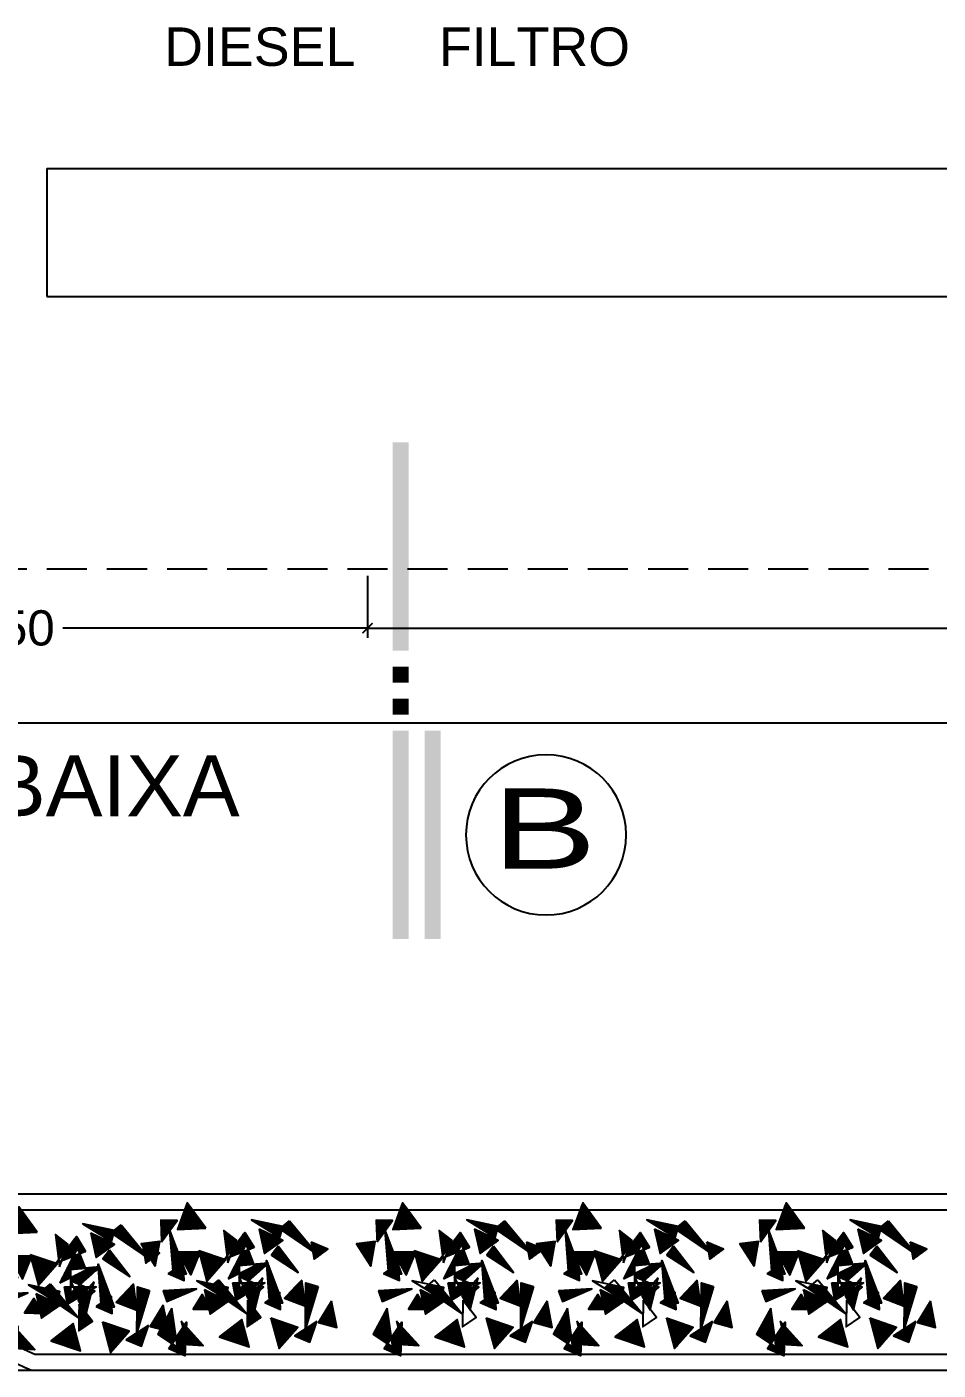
# Model space of a CAD drawing. Header units: millimetres. Extents: x 470 to 592, y 144 to 194.
# Drawn here: x 525.7 to 531.39, y 152.43 to 160.81 of the extents above; entities that cross this region are included whole.
import ezdxf
from ezdxf.enums import TextEntityAlignment as Align

# ---------------------------------------------------------------- set-up
doc = ezdxf.new("R2010")
doc.units = ezdxf.units.MM
doc.linetypes.add('HIDDEN', pattern=[0.375, 0.25, -0.125])
for name, color, linetype in [('COTA', 1, 'Continuous'), ('ESPEC', 2, 'Continuous'), ('PAREDE', 7, 'Continuous'), ('PORTA', 3, 'Continuous'), ('REG200-290', 6, 'Continuous'), ('TELHADO', 2, 'HIDDEN'), ('TEXTO', 4, 'Continuous'), ('VEGET', 3, 'Continuous')]:
    doc.layers.add(name, color=color, linetype=linetype)
doc.styles.add('ARIAL', font='arial.ttf')
doc.styles.add('REGUA200', font='arial.ttf', dxfattribs={"width": 1.4})
doc.styles.add('SWIS721', font='swissi.ttf')
doc.dimstyles.get("Standard").update_dxf_attribs({"dimtxt": 0.13, "dimasz": 0.05, "dimexe": 0.06, "dimexo": 0.0625, "dimgap": 0.09, "dimtad": 0, "dimzin": 0, "dimdsep": 46, "dimtxsty": 'ARIAL', "dimblk1": 'DOT', "dimblk2": 'DOT', "dimsah": 1, "dimcen": 0.06, "dimclrt": 4, "dimadec": 0, "dimazin": 0, "dimtfac": 1, "dimtofl": 0, "dimtmove": 0, "dimatfit": 3, "dimldrblk": 'DOT', "dimfxl": 0, "dimtolj": 1, "dimtzin": 0, "dimarcsym": 0})
pattern_1 = [(45, (81.1508043, -592.7891398), (-0.0008838834765, 0.0008838834765), [])]
pattern_2 = [(45, (80.0998805, -592.813931), (-0.0008838834765, 0.0008838834765), [])]

# ---------------------------------------------------------------- blocks, each defined once
blk = doc.blocks.new('_ArchTick')
at = {"layer": 'COTA', "color": 0, "const_width": 0.15}
blk.add_lwpolyline([(-0.5, -0.5), (0.5, 0.5)], dxfattribs=at)
blk = doc.blocks.new('*D76')
at = {"layer": 'COTA', "color": 0, "transparency": 16777216}
for p, q in [((527.8279, 157.3848), (527.8279, 156.9984)), ((538.8279, 157.3848), (538.8279, 156.9984)), ((527.8279, 157.0584), (532.8857, 157.0584)), ((538.8279, 157.0584), (533.77, 157.0584))]:
    blk.add_line(p, q, dxfattribs=at)
at = {"layer": 'DEFPOINTS', "color": 0, "transparency": 16777216}
for p in [(527.8279, 157.4448), (538.8279, 157.4448), (527.8279, 157.0584)]:
    blk.add_point(p, dxfattribs=at)
at = {"layer": 'COTA', "color": 0, "transparency": 16777216, "xscale": 0.06350000000000001, "yscale": 0.06350000000000001, "zscale": 0.06350000000000001, "rotation": 180}
blk.add_blockref('_ArchTick', (527.8279, 157.0584), dxfattribs=at)
at = {"layer": 'COTA', "color": 0, "transparency": 16777216, "xscale": 0.06350000000000001, "yscale": 0.06350000000000001, "zscale": 0.06350000000000001}
blk.add_blockref('_ArchTick', (538.8279, 157.0584), dxfattribs=at)
at = {"layer": 'COTA', "color": 4, "transparency": 16777216, "insert": (533.3279, 157.0584), "char_height": 0.22, "attachment_point": 5, "style": 'ARIAL'}
blk.add_mtext('\\A1;11.00', dxfattribs=at)
blk = doc.blocks.new('*D78')
at = {"layer": 'COTA', "color": 0, "transparency": 16777216}
for p, q in [((523.3279, 157.3675), (523.3279, 156.4072)), ((543.3279, 157.3848), (543.3279, 156.4072)), ((523.3279, 156.4672), (532.8952, 156.4672)), ((543.3279, 156.4672), (533.7606, 156.4672))]:
    blk.add_line(p, q, dxfattribs=at)
at = {"layer": 'DEFPOINTS', "color": 0, "transparency": 16777216}
for p in [(543.3279, 157.4448), (523.3279, 157.4275), (543.3279, 156.4672)]:
    blk.add_point(p, dxfattribs=at)
at = {"layer": 'COTA', "color": 0, "transparency": 16777216, "xscale": 0.06350000000000001, "yscale": 0.06350000000000001, "zscale": 0.06350000000000001, "rotation": 180}
blk.add_blockref('_ArchTick', (523.3279, 156.4672), dxfattribs=at)
at = {"layer": 'COTA', "color": 0, "transparency": 16777216, "xscale": 0.06350000000000001, "yscale": 0.06350000000000001, "zscale": 0.06350000000000001}
blk.add_blockref('_ArchTick', (543.3279, 156.4672), dxfattribs=at)
at = {"layer": 'COTA', "color": 4, "transparency": 16777216, "insert": (533.3279, 156.4672), "char_height": 0.22, "attachment_point": 5, "style": 'ARIAL'}
blk.add_mtext('\\A1;20.00', dxfattribs=at)
blk = doc.blocks.new('*D79')
at = {"layer": 'COTA', "color": 0, "transparency": 16777216}
for p, q in [((523.3279, 157.3675), (523.3279, 156.9984)), ((527.8279, 157.3848), (527.8279, 156.9984)), ((523.3279, 157.0584), (525.2281, 157.0584)), ((527.8279, 157.0584), (525.9277, 157.0584))]:
    blk.add_line(p, q, dxfattribs=at)
at = {"layer": 'DEFPOINTS', "color": 0, "transparency": 16777216}
for p in [(527.8279, 157.4448), (523.3279, 157.4275), (523.3279, 157.0584)]:
    blk.add_point(p, dxfattribs=at)
at = {"layer": 'COTA', "color": 0, "transparency": 16777216, "xscale": 0.06350000000000001, "yscale": 0.06350000000000001, "zscale": 0.06350000000000001, "rotation": 180}
blk.add_blockref('_ArchTick', (523.3279, 157.0584), dxfattribs=at)
at = {"layer": 'COTA', "color": 0, "transparency": 16777216, "xscale": 0.06350000000000001, "yscale": 0.06350000000000001, "zscale": 0.06350000000000001}
blk.add_blockref('_ArchTick', (527.8279, 157.0584), dxfattribs=at)
at = {"layer": 'COTA', "color": 4, "transparency": 16777216, "insert": (525.5779, 157.0584), "char_height": 0.22, "attachment_point": 5, "style": 'ARIAL'}
blk.add_mtext('\\A1;4.50', dxfattribs=at)
blk = doc.blocks.new('CORTE1')
at = {"color": 0, "linetype": 'ByBlock'}
blk.add_circle((0, 9.575), 5, dxfattribs=at)
at = {"color": 4, "linetype": 'ByBlock'}
for points in [[(-6.5, 2), (-6.5, 3), (6.5, 2), (6.5, 3)], [(-6.5, 0), (-6.5, 1), (6.5, 0), (6.5, 1)], [(7.5, 0), (7.5, 1), (8.5, 0), (8.5, 1)], [(9.5, 0), (9.5, 1), (10.5, 0), (10.5, 1)], [(11.5, 0), (11.5, 1), (24.5, 0), (24.5, 1)]]:
    blk.add_solid(points, dxfattribs=at)
blk = doc.blocks.new('VGARB__2')
for points in [[(-10.8, 26.09), (-15.87, 45.05), (-27.57, 31.77)], [(21.37, 37.69), (2.79, 43.98), (7.36, 26.88)], [(45.11, 27.96), (41.3, 42.57), (31.35, 43.11)], [(52.95, 45.11), (41.93, 28.57), (42.8, 49.53)], [(50.93, 19.87), (59.72, 36.03), (47.55, 44.14)], [(-39.56, 28.11), (-25.72, 37.06), (-35.17, 41.02)], [(-48.72, 15.5), (-40.53, 28.78), (-51.93, 31.77)], [(-40.24, 6.25), (-32.34, 32.44), (-32.64, 3.93)], [(3.76, 14.88), (3.98, 31.36), (-4.56, 25.69)], [(-30.1, 2.22), (-19.38, 13.48), (-32.34, 18.48)], [(-10.19, 17.22), (-8.05, -10.05), (-18.11, 16.62)], [(-6.98, 16.3), (-16.89, 20.68), (-16.37, 10.02)], [(-5.74, 0.95), (4.3, 12.22), (-0.76, 20.8)], [(21.57, 2.19), (4.15, 23.28), (27.71, 7.23)], [(30.55, 8.39), (27.11, 23.56), (15.77, 15.54)], [(26.42, 20.58), (32.01, 11.31), (37.71, 20.33)], [(12.88, 3.93), (-7, 3.93), (10.93, 14.83)], [(9.17, 0.26), (2.66, 14.44), (-6.15, 6.61)], [(17.65, 13.57), (15.77, 6.83), (35.37, 2.69)], [(56.4, 8.97), (54.06, 15.56), (35.64, 7.69)], [(-9.24, -8.38), (9.08, -6.74), (9.08, 7.89)], [(15.85, 1.5), (-0.63, -6.67), (4.67, -20.3)], [(34.17, -15.97), (29.11, 2.98), (17.41, -10.3)], [(53.25, -1.82), (43.34, 2.56), (43.86, -8.09)], [(-15.29, -18.97), (-11.1, -13.38), (-27.86, -2.41)], [(39.13, -0.81), (33.23, -15.2), (47.12, -15.16)], [(50.04, -0.89), (52.18, -28.17), (42.12, -1.49)], [(61.3, -6.45), (58.48, -21.79), (70.19, -20.44)], [(-35.98, -21.36), (-37.83, -10.69), (-46.41, -17.03)], [(-22.43, -34.79), (-39.85, -13.7), (-16.29, -29.75)], [(-3.48, -29.56), (-6.91, -14.39), (-18.26, -22.41)], [(-0.3, -17.99), (18.23, -10.78), (5.46, -27.44)], [(15.96, -8.46), (10.69, -22.6), (18.53, -28.76)], [(-16.38, -24.38), (-18.26, -31.12), (1.34, -35.27)], [(57.33, -21.52), (47.68, -34.88), (57.92, -35.14)], [(29.8, -30.06), (41.39, -45.89), (47.48, -29.27)]]:
    blk.add_lwpolyline(points, close=True)

msp = doc.modelspace()

# ---------------------------------------------------------------- hatches: boundary and pattern name
at = {"layer": 'PORTA'}
h = msp.add_hatch(dxfattribs=at)
h.set_pattern_fill('ANSI31', color=256, scale=0.01, style=0)
h.set_pattern_definition(pattern_2)
h.paths.add_polyline_path([(525.6661, 153.4275), (525.6455, 153.4275), (525.5915, 153.2801), (525.7683, 153.288)])
h.paths.add_polyline_path([(525.5895, 153.3362), (525.4871, 153.3388), (525.493, 153.2026)])
h.paths.add_polyline_path([(525.4815, 153.2053), (525.3644, 153.1918), (525.4533, 153.0518)])
h.paths.add_polyline_path([(525.5445, 153.269), (525.5636, 153.0254), (525.6217, 153.0643)])
h.paths.add_polyline_path([(525.6288, 153.0456), (525.6217, 153.0643), (525.5636, 153.0254), (525.5659, 152.9963), (525.631, 153.0012)])
h.paths.add_polyline_path([(525.631, 153.0012), (525.5659, 152.9963), (525.5636, 153.0254), (525.5338, 153.0055), (525.6329, 152.9618)])
h.paths.add_polyline_path([(525.7295, 153.1284), (525.7266, 153.1393), (525.5951, 153.139), (525.675, 152.9955)])
h.paths.add_polyline_path([(525.8922, 153.0904), (525.7246, 153.1471), (525.7266, 153.1393), (525.734, 153.1394), (525.7295, 153.1284), (525.7752, 152.9576)])
h.paths.add_polyline_path([(525.9594, 153.2134), (525.881, 153.275), (525.9009, 153.1173), (525.9449, 153.1747)])
h.paths.add_polyline_path([(526.0196, 153.1903), (526.0339, 153.1535), (526.0693, 153.1673), (526.0117, 153.2617), (525.9449, 153.1747), (525.9206, 153.1094), (525.9924, 153.1373)])
h.paths.add_polyline_path([(526.0339, 153.1535), (525.9924, 153.1373), (525.9077, 152.9723), (525.9755, 153.0059), (525.9755, 153.0547), (526.069, 153.0631)])
h.paths.add_polyline_path([(526.1488, 153.0624), (526.1482, 153.0702), (526.069, 153.0631), (526.0726, 153.054), (525.9755, 153.0059), (525.9755, 152.9844), (526.0338, 152.9602)])
h.paths.add_polyline_path([(526.0879, 152.9378), (526.0632, 152.948), (526.02, 152.948), (525.9997, 152.93), (526.0231, 152.8792), (526.0507, 152.896)])
h.paths.add_polyline_path([(526.1042, 152.9003), (526.0397, 152.843), (526.0274, 152.8698), (526.0233, 152.8652), (526.0729, 152.7811), (526.074, 152.7797)])
h.paths.add_polyline_path([(526.1042, 152.9003), (526.1112, 152.9282), (526.1067, 152.93), (526.0507, 152.896), (526.0274, 152.8698), (526.0397, 152.843)])
h.paths.add_polyline_path([(525.9997, 152.93), (525.9755, 152.9085), (525.9755, 152.948), (525.9375, 152.948), (525.957, 152.8391), (526.0231, 152.8792)])
h.paths.add_polyline_path([(525.9036, 152.9012), (525.8848, 152.9241), (525.8175, 152.9383), (525.7892, 152.915), (525.8122, 152.8993), (525.8898, 152.8517)])
h.paths.add_polyline_path([(525.9036, 152.9012), (525.8898, 152.8517), (525.8122, 152.8993), (526.0248, 152.7546)])
h.paths.add_polyline_path([(525.9927, 152.7185), (525.8525, 152.6105), (526.0384, 152.5476)])
h.paths.add_polyline_path([(525.7608, 152.9035), (525.7802, 152.8178), (525.8021, 152.7815), (525.7884, 152.7818), (525.7952, 152.7518), (525.9086, 152.8319)])
h.paths.add_polyline_path([(525.7802, 152.8178), (525.7461, 152.8743), (525.6892, 152.7841), (525.7884, 152.7818)])
h.paths.add_polyline_path([(525.7099, 152.9105), (525.5023, 152.8977), (525.5257, 152.8318)])
h.paths.add_polyline_path([(525.557, 152.7886), (525.4922, 152.6696, 0.018275), (525.5815, 152.6129)])
h.paths.add_polyline_path([(525.5815, 152.6129, -0.018275), (525.4922, 152.6696), (525.4691, 152.627), (525.5579, 152.5679), (525.5826, 152.605)])
h.paths.add_polyline_path([(525.6419, 152.5794, -0.011023), (525.5861, 152.6102), (525.5826, 152.605), (525.5908, 152.546), (525.5579, 152.5679), (525.5368, 152.5362), (525.6383, 152.4921)])
h.paths.add_polyline_path([(525.6459, 152.6739), (525.6428, 152.6017), (525.6497, 152.5753, 0.005803), (525.6798, 152.5603), (525.7528, 152.5563)])
h.paths.add_polyline_path([(525.6253, 152.669), (525.5861, 152.6102, 0.011023), (525.6419, 152.5794), (525.6428, 152.6017)])
h.paths.add_polyline_path([(525.6459, 152.6739), (525.6359, 152.6849), (525.6253, 152.669), (525.6428, 152.6017)])
h.paths.add_polyline_path([(526.342, 152.6697), (526.1743, 152.7264), (526.225, 152.5369)])
h.paths.add_polyline_path([(526.4618, 152.7063), (526.3234, 152.6167), (526.418, 152.5772)])
h.paths.add_polyline_path([(526.5535, 152.8324), (526.4716, 152.6996), (526.5856, 152.6697)])
h.paths.add_polyline_path([(526.4687, 152.9249), (526.3926, 152.948), (526.3897, 152.663)])
h.paths.add_polyline_path([(526.3673, 152.9652), (526.2601, 152.8525), (526.3897, 152.8025)])
h.paths.add_polyline_path([(526.2311, 152.8644), (526.224, 152.8832), (526.1659, 152.8443), (526.1682, 152.8152), (526.2333, 152.8201)])
h.paths.add_polyline_path([(526.2333, 152.8201), (526.1682, 152.8152), (526.1659, 152.8443), (526.1361, 152.8244), (526.2352, 152.7806)])
h.paths.add_polyline_path([(526.1545, 153.0674), (526.1488, 153.0624), (526.1659, 152.8443), (526.224, 152.8832)])
h.paths.add_polyline_path([(526.2192, 153.1771), (526.1772, 153.1212), (526.3449, 153.0115)])
h.paths.add_polyline_path([(526.2489, 153.2114), (526.1011, 153.283), (526.1354, 153.1313)])
h.paths.add_polyline_path([(526.2292, 153.2848), (526.2465, 153.2991), (526.0529, 153.34), (526.2301, 153.2312), (526.2425, 153.2757)])
h.paths.add_polyline_path([(526.2906, 153.3353), (526.2465, 153.2991), (526.2489, 153.2985), (526.2425, 153.2757), (526.436, 153.1439), (526.4327, 153.1632)])
h.paths.add_polyline_path([(526.4261, 153.201), (526.4327, 153.1632), (526.4648, 153.1243), (526.436, 153.1439), (526.4446, 153.0943), (526.5304, 153.1577)])
h = msp.add_hatch(dxfattribs=at)
h.set_pattern_fill('ANSI31', color=256, scale=0.01, style=0)
h.set_pattern_definition(pattern_1)
h.paths.add_polyline_path([(526.717, 153.4523), (526.6964, 153.4523), (526.6424, 153.3049), (526.8192, 153.3128)])
h.paths.add_polyline_path([(526.6405, 153.361), (526.538, 153.3636), (526.5439, 153.2273)])
h.paths.add_polyline_path([(526.5324, 153.2301), (526.4153, 153.2166), (526.5042, 153.0766)])
h.paths.add_polyline_path([(526.5955, 153.2938), (526.6145, 153.0502), (526.6726, 153.0891)])
h.paths.add_polyline_path([(526.6797, 153.0704), (526.6726, 153.0891), (526.6145, 153.0502), (526.6168, 153.0211), (526.6819, 153.026)])
h.paths.add_polyline_path([(526.6819, 153.026), (526.6168, 153.0211), (526.6145, 153.0502), (526.5848, 153.0303), (526.6838, 152.9866)])
h.paths.add_polyline_path([(526.7805, 153.1532), (526.7776, 153.1641), (526.646, 153.1638), (526.7259, 153.0203)])
h.paths.add_polyline_path([(526.9431, 153.1152), (526.7755, 153.1719), (526.7776, 153.1641), (526.785, 153.1642), (526.7805, 153.1532), (526.8262, 152.9824)])
h.paths.add_polyline_path([(527.0103, 153.2382), (526.932, 153.2998), (526.9519, 153.1421), (526.9959, 153.1995)])
h.paths.add_polyline_path([(527.0705, 153.2151), (527.0848, 153.1783), (527.1203, 153.1921), (527.0626, 153.2865), (526.9959, 153.1995), (526.9715, 153.1342), (527.0433, 153.1621)])
h.paths.add_polyline_path([(527.0848, 153.1783), (527.0433, 153.1621), (526.9587, 152.9971), (527.0264, 153.0307), (527.0264, 153.0795), (527.12, 153.0879)])
h.paths.add_polyline_path([(527.1998, 153.0872), (527.1991, 153.095), (527.12, 153.0879), (527.1235, 153.0788), (527.0264, 153.0307), (527.0264, 153.0092), (527.0847, 152.985)])
h.paths.add_polyline_path([(527.1389, 152.9626), (527.1142, 152.9728), (527.071, 152.9728), (527.0507, 152.9548), (527.074, 152.904), (527.1016, 152.9208)])
h.paths.add_polyline_path([(527.1551, 152.9251), (527.0906, 152.8678), (527.0783, 152.8946), (527.0742, 152.89), (527.1239, 152.8059), (527.1249, 152.8045)])
h.paths.add_polyline_path([(527.1551, 152.9251), (527.1621, 152.953), (527.1576, 152.9548), (527.1016, 152.9208), (527.0783, 152.8946), (527.0906, 152.8678)])
h.paths.add_polyline_path([(527.0507, 152.9548), (527.0264, 152.9333), (527.0264, 152.9728), (526.9884, 152.9728), (527.0079, 152.8639), (527.074, 152.904)])
h.paths.add_polyline_path([(526.9546, 152.926), (526.9357, 152.9489), (526.8684, 152.9631), (526.8401, 152.9398), (526.8631, 152.9241), (526.9408, 152.8765)])
h.paths.add_polyline_path([(526.9546, 152.926), (526.9408, 152.8765), (526.8631, 152.9241), (527.0757, 152.7793)])
h.paths.add_polyline_path([(527.0436, 152.7433), (526.9035, 152.6353), (527.0893, 152.5723)])
h.paths.add_polyline_path([(526.8118, 152.9283), (526.8311, 152.8425), (526.853, 152.8063), (526.8393, 152.8066), (526.8461, 152.7766), (526.9596, 152.8567)])
h.paths.add_polyline_path([(526.8311, 152.8425), (526.7971, 152.8991), (526.7401, 152.8089), (526.8393, 152.8066)])
h.paths.add_polyline_path([(526.7608, 152.9353), (526.5533, 152.9225), (526.5766, 152.8566)])
h.paths.add_polyline_path([(526.6079, 152.8134), (526.5432, 152.6944, 0.018275), (526.6324, 152.6377)])
h.paths.add_polyline_path([(526.6324, 152.6377, -0.018275), (526.5432, 152.6944), (526.52, 152.6518), (526.6088, 152.5927), (526.6335, 152.6297)])
h.paths.add_polyline_path([(526.6928, 152.6042, -0.011023), (526.637, 152.635), (526.6335, 152.6297), (526.6417, 152.5707), (526.6088, 152.5927), (526.5877, 152.561), (526.6892, 152.5169)])
h.paths.add_polyline_path([(526.6968, 152.6987), (526.6938, 152.6265), (526.7006, 152.6001, 0.005803), (526.7307, 152.5851), (526.8037, 152.5811)])
h.paths.add_polyline_path([(526.6762, 152.6938), (526.637, 152.635, 0.011023), (526.6928, 152.6042), (526.6938, 152.6265)])
h.paths.add_polyline_path([(526.6968, 152.6987), (526.6868, 152.7097), (526.6762, 152.6938), (526.6938, 152.6265)])
h.paths.add_polyline_path([(527.3929, 152.6945), (527.2252, 152.7512), (527.2759, 152.5617)])
h.paths.add_polyline_path([(527.5128, 152.7311), (527.3744, 152.6415), (527.4689, 152.602)])
h.paths.add_polyline_path([(527.6044, 152.8572), (527.5225, 152.7243), (527.6365, 152.6945)])
h.paths.add_polyline_path([(527.5196, 152.9497), (527.4436, 152.9728), (527.4406, 152.6878)])
h.paths.add_polyline_path([(527.4182, 152.99), (527.311, 152.8773), (527.4406, 152.8273)])
h.paths.add_polyline_path([(527.282, 152.8892), (527.2749, 152.908), (527.2168, 152.8691), (527.2191, 152.8399), (527.2842, 152.8449)])
h.paths.add_polyline_path([(527.2842, 152.8449), (527.2191, 152.8399), (527.2168, 152.8691), (527.1871, 152.8492), (527.2861, 152.8054)])
h.paths.add_polyline_path([(527.2055, 153.0922), (527.1998, 153.0872), (527.2168, 152.8691), (527.2749, 152.908)])
h.paths.add_polyline_path([(527.2701, 153.2019), (527.2282, 153.1459), (527.3958, 153.0363)])
h.paths.add_polyline_path([(527.2998, 153.2362), (527.152, 153.3078), (527.1863, 153.1561)])
h.paths.add_polyline_path([(527.2801, 153.3096), (527.2974, 153.3238), (527.1038, 153.3648), (527.281, 153.256), (527.2934, 153.3005)])
h.paths.add_polyline_path([(527.3415, 153.3601), (527.2974, 153.3238), (527.2998, 153.3233), (527.2934, 153.3005), (527.4869, 153.1687), (527.4836, 153.188)])
h.paths.add_polyline_path([(527.477, 153.2258), (527.4836, 153.188), (527.5157, 153.1491), (527.4869, 153.1687), (527.4955, 153.119), (527.5813, 153.1825)])
h = msp.add_hatch(dxfattribs=at)
h.set_pattern_fill('ANSI31', color=256, scale=0.01, style=0)
h.set_pattern_definition([(45, (82.4945767, -592.7891398), (-0.0008838834765, 0.0008838834765), [])])
h.paths.add_polyline_path([(528.0608, 153.4523), (528.0402, 153.4523), (527.9862, 153.3049), (528.163, 153.3128)])
h.paths.add_polyline_path([(527.9842, 153.361), (527.8818, 153.3636), (527.8877, 153.2273)])
h.paths.add_polyline_path([(527.8762, 153.2301), (527.7591, 153.2166), (527.848, 153.0766)])
h.paths.add_polyline_path([(527.9392, 153.2938), (527.9583, 153.0502), (528.0164, 153.0891)])
h.paths.add_polyline_path([(528.0235, 153.0704), (528.0164, 153.0891), (527.9583, 153.0502), (527.9606, 153.0211), (528.0257, 153.026)])
h.paths.add_polyline_path([(528.0257, 153.026), (527.9606, 153.0211), (527.9583, 153.0502), (527.9285, 153.0303), (528.0276, 152.9866)])
h.paths.add_polyline_path([(528.1242, 153.1532), (528.1213, 153.1641), (527.9898, 153.1638), (528.0696, 153.0203)])
h.paths.add_polyline_path([(528.2869, 153.1152), (528.1192, 153.1719), (528.1213, 153.1641), (528.1287, 153.1642), (528.1242, 153.1532), (528.1699, 152.9824)])
h.paths.add_polyline_path([(528.3541, 153.2382), (528.2757, 153.2998), (528.2956, 153.1421), (528.3396, 153.1995)])
h.paths.add_polyline_path([(528.4143, 153.2151), (528.4286, 153.1783), (528.464, 153.1921), (528.4064, 153.2865), (528.3396, 153.1995), (528.3153, 153.1342), (528.3871, 153.1621)])
h.paths.add_polyline_path([(528.4286, 153.1783), (528.3871, 153.1621), (528.3024, 152.9971), (528.3702, 153.0307), (528.3702, 153.0795), (528.4637, 153.0879)])
h.paths.add_polyline_path([(528.5435, 153.0872), (528.5429, 153.095), (528.4637, 153.0879), (528.4673, 153.0788), (528.3702, 153.0307), (528.3702, 153.0092), (528.4285, 152.985)])
h.paths.add_polyline_path([(528.4826, 152.9626), (528.4579, 152.9728), (528.4147, 152.9728), (528.3944, 152.9548), (528.4178, 152.904), (528.4454, 152.9208)])
h.paths.add_polyline_path([(528.4989, 152.9251), (528.4344, 152.8678), (528.4221, 152.8946), (528.4179, 152.89), (528.4676, 152.8059), (528.4687, 152.8045)])
h.paths.add_polyline_path([(528.4989, 152.9251), (528.5059, 152.953), (528.5014, 152.9548), (528.4454, 152.9208), (528.4221, 152.8946), (528.4344, 152.8678)])
h.paths.add_polyline_path([(528.3944, 152.9548), (528.3702, 152.9333), (528.3702, 152.9728), (528.3322, 152.9728), (528.3517, 152.8639), (528.4178, 152.904)])
h.paths.add_polyline_path([(528.2983, 152.926), (528.2795, 152.9489), (528.2122, 152.9631), (528.1839, 152.9398), (528.2069, 152.9241), (528.2845, 152.8765)])
h.paths.add_polyline_path([(528.2983, 152.926), (528.2845, 152.8765), (528.2069, 152.9241), (528.4195, 152.7793)])
h.paths.add_polyline_path([(528.3874, 152.7433), (528.2472, 152.6353), (528.4331, 152.5723)])
h.paths.add_polyline_path([(528.1555, 152.9283), (528.1749, 152.8425), (528.1968, 152.8063), (528.183, 152.8066), (528.1899, 152.7766), (528.3033, 152.8567)])
h.paths.add_polyline_path([(528.1749, 152.8425), (528.1408, 152.8991), (528.0839, 152.8089), (528.183, 152.8066)])
h.paths.add_polyline_path([(528.1046, 152.9353), (527.897, 152.9225), (527.9204, 152.8566)])
h.paths.add_polyline_path([(527.9517, 152.8134), (527.8869, 152.6944, 0.018275), (527.9762, 152.6377)])
h.paths.add_polyline_path([(527.9762, 152.6377, -0.018275), (527.8869, 152.6944), (527.8638, 152.6518), (527.9526, 152.5927), (527.9773, 152.6297)])
h.paths.add_polyline_path([(528.0366, 152.6042, -0.011023), (527.9808, 152.635), (527.9773, 152.6297), (527.9855, 152.5707), (527.9526, 152.5927), (527.9315, 152.561), (528.033, 152.5169)])
h.paths.add_polyline_path([(528.0406, 152.6987), (528.0375, 152.6265), (528.0444, 152.6001, 0.005803), (528.0745, 152.5851), (528.1475, 152.5811)])
h.paths.add_polyline_path([(528.02, 152.6938), (527.9808, 152.635, 0.011023), (528.0366, 152.6042), (528.0375, 152.6265)])
h.paths.add_polyline_path([(528.0406, 152.6987), (528.0306, 152.7097), (528.02, 152.6938), (528.0375, 152.6265)])
h.paths.add_polyline_path([(528.7367, 152.6945), (528.569, 152.7512), (528.6197, 152.5617)])
h.paths.add_polyline_path([(528.8565, 152.7311), (528.7181, 152.6415), (528.8127, 152.602)])
h.paths.add_polyline_path([(528.9482, 152.8572), (528.8663, 152.7243), (528.9803, 152.6945)])
h.paths.add_polyline_path([(528.8634, 152.9497), (528.7873, 152.9728), (528.7844, 152.6878)])
h.paths.add_polyline_path([(528.762, 152.99), (528.6548, 152.8773), (528.7844, 152.8273)])
h.paths.add_polyline_path([(528.6258, 152.8892), (528.6187, 152.908), (528.5606, 152.8691), (528.5629, 152.8399), (528.628, 152.8449)])
h.paths.add_polyline_path([(528.628, 152.8449), (528.5629, 152.8399), (528.5606, 152.8691), (528.5308, 152.8492), (528.6299, 152.8054)])
h.paths.add_polyline_path([(528.5492, 153.0922), (528.5435, 153.0872), (528.5606, 152.8691), (528.6187, 152.908)])
h.paths.add_polyline_path([(528.6139, 153.2019), (528.5719, 153.1459), (528.7396, 153.0363)])
h.paths.add_polyline_path([(528.6436, 153.2362), (528.4958, 153.3078), (528.5301, 153.1561)])
h.paths.add_polyline_path([(528.6239, 153.3096), (528.6412, 153.3238), (528.4476, 153.3648), (528.6248, 153.256), (528.6372, 153.3005)])
h.paths.add_polyline_path([(528.6853, 153.3601), (528.6412, 153.3238), (528.6436, 153.3233), (528.6372, 153.3005), (528.8307, 153.1687), (528.8273, 153.188)])
h.paths.add_polyline_path([(528.8208, 153.2258), (528.8273, 153.188), (528.8594, 153.1491), (528.8307, 153.1687), (528.8393, 153.119), (528.9251, 153.1825)])
h = msp.add_hatch(dxfattribs=at)
h.set_pattern_fill('ANSI31', color=256, scale=0.01, style=0)
h.set_pattern_definition([(45, (83.6180516, -592.7891398), (-0.0008838834765, 0.0008838834765), [])])
h.paths.add_polyline_path([(529.1843, 153.4523), (529.1636, 153.4523), (529.1096, 153.3049), (529.2864, 153.3128)])
h.paths.add_polyline_path([(529.1077, 153.361), (529.0053, 153.3636), (529.0112, 153.2273)])
h.paths.add_polyline_path([(528.9996, 153.2301), (528.8826, 153.2166), (528.9715, 153.0766)])
h.paths.add_polyline_path([(529.0627, 153.2938), (529.0818, 153.0502), (529.1399, 153.0891)])
h.paths.add_polyline_path([(529.147, 153.0704), (529.1399, 153.0891), (529.0818, 153.0502), (529.084, 153.0211), (529.1491, 153.026)])
h.paths.add_polyline_path([(529.1491, 153.026), (529.084, 153.0211), (529.0818, 153.0502), (529.052, 153.0303), (529.1511, 152.9866)])
h.paths.add_polyline_path([(529.2477, 153.1532), (529.2448, 153.1641), (529.1133, 153.1638), (529.1931, 153.0203)])
h.paths.add_polyline_path([(529.4104, 153.1152), (529.2427, 153.1719), (529.2448, 153.1641), (529.2522, 153.1642), (529.2477, 153.1532), (529.2934, 152.9824)])
h.paths.add_polyline_path([(529.4775, 153.2382), (529.3992, 153.2998), (529.4191, 153.1421), (529.4631, 153.1995)])
h.paths.add_polyline_path([(529.5377, 153.2151), (529.5521, 153.1783), (529.5875, 153.1921), (529.5298, 153.2865), (529.4631, 153.1995), (529.4388, 153.1342), (529.5106, 153.1621)])
h.paths.add_polyline_path([(529.5521, 153.1783), (529.5106, 153.1621), (529.4259, 152.9971), (529.4937, 153.0307), (529.4937, 153.0795), (529.5872, 153.0879)])
h.paths.add_polyline_path([(529.667, 153.0872), (529.6664, 153.095), (529.5872, 153.0879), (529.5907, 153.0788), (529.4937, 153.0307), (529.4937, 153.0092), (529.552, 152.985)])
h.paths.add_polyline_path([(529.6061, 152.9626), (529.5814, 152.9728), (529.5382, 152.9728), (529.5179, 152.9548), (529.5412, 152.904), (529.5689, 152.9208)])
h.paths.add_polyline_path([(529.6224, 152.9251), (529.5579, 152.8678), (529.5455, 152.8946), (529.5414, 152.89), (529.5911, 152.8059), (529.5922, 152.8045)])
h.paths.add_polyline_path([(529.6224, 152.9251), (529.6294, 152.953), (529.6249, 152.9548), (529.5689, 152.9208), (529.5455, 152.8946), (529.5579, 152.8678)])
h.paths.add_polyline_path([(529.5179, 152.9548), (529.4937, 152.9333), (529.4937, 152.9728), (529.4557, 152.9728), (529.4751, 152.8639), (529.5412, 152.904)])
h.paths.add_polyline_path([(529.4218, 152.926), (529.4029, 152.9489), (529.3357, 152.9631), (529.3073, 152.9398), (529.3304, 152.9241), (529.408, 152.8765)])
h.paths.add_polyline_path([(529.4218, 152.926), (529.408, 152.8765), (529.3304, 152.9241), (529.5429, 152.7793)])
h.paths.add_polyline_path([(529.5109, 152.7433), (529.3707, 152.6353), (529.5565, 152.5723)])
h.paths.add_polyline_path([(529.279, 152.9283), (529.2984, 152.8425), (529.3202, 152.8063), (529.3065, 152.8066), (529.3133, 152.7766), (529.4268, 152.8567)])
h.paths.add_polyline_path([(529.2984, 152.8425), (529.2643, 152.8991), (529.2074, 152.8089), (529.3065, 152.8066)])
h.paths.add_polyline_path([(529.2281, 152.9353), (529.0205, 152.9225), (529.0438, 152.8566)])
h.paths.add_polyline_path([(529.0752, 152.8134), (529.0104, 152.6944, 0.018275), (529.0996, 152.6377)])
h.paths.add_polyline_path([(529.0996, 152.6377, -0.018275), (529.0104, 152.6944), (528.9872, 152.6518), (529.076, 152.5927), (529.1007, 152.6297)])
h.paths.add_polyline_path([(529.1601, 152.6042, -0.011023), (529.1042, 152.635), (529.1007, 152.6297), (529.109, 152.5707), (529.076, 152.5927), (529.055, 152.561), (529.1564, 152.5169)])
h.paths.add_polyline_path([(529.164, 152.6987), (529.161, 152.6265), (529.1679, 152.6001, 0.005803), (529.1979, 152.5851), (529.271, 152.5811)])
h.paths.add_polyline_path([(529.1434, 152.6938), (529.1042, 152.635, 0.011023), (529.1601, 152.6042), (529.161, 152.6265)])
h.paths.add_polyline_path([(529.164, 152.6987), (529.154, 152.7097), (529.1434, 152.6938), (529.161, 152.6265)])
h.paths.add_polyline_path([(529.8601, 152.6945), (529.6925, 152.7512), (529.7432, 152.5617)])
h.paths.add_polyline_path([(529.98, 152.7311), (529.8416, 152.6415), (529.9362, 152.602)])
h.paths.add_polyline_path([(530.0716, 152.8572), (529.9898, 152.7243), (530.1038, 152.6945)])
h.paths.add_polyline_path([(529.9868, 152.9497), (529.9108, 152.9728), (529.9079, 152.6878)])
h.paths.add_polyline_path([(529.8855, 152.99), (529.7783, 152.8773), (529.9079, 152.8273)])
h.paths.add_polyline_path([(529.7493, 152.8892), (529.7422, 152.908), (529.6841, 152.8691), (529.6863, 152.8399), (529.7514, 152.8449)])
h.paths.add_polyline_path([(529.7514, 152.8449), (529.6863, 152.8399), (529.6841, 152.8691), (529.6543, 152.8492), (529.7534, 152.8054)])
h.paths.add_polyline_path([(529.6727, 153.0922), (529.667, 153.0872), (529.6841, 152.8691), (529.7422, 152.908)])
h.paths.add_polyline_path([(529.7373, 153.2019), (529.6954, 153.1459), (529.8631, 153.0363)])
h.paths.add_polyline_path([(529.7671, 153.2362), (529.6193, 153.3078), (529.6536, 153.1561)])
h.paths.add_polyline_path([(529.7473, 153.3096), (529.7646, 153.3238), (529.571, 153.3648), (529.7483, 153.256), (529.7607, 153.3005)])
h.paths.add_polyline_path([(529.8087, 153.3601), (529.7646, 153.3238), (529.767, 153.3233), (529.7607, 153.3005), (529.9542, 153.1687), (529.9508, 153.188)])
h.paths.add_polyline_path([(529.9443, 153.2258), (529.9508, 153.188), (529.9829, 153.1491), (529.9542, 153.1687), (529.9628, 153.119), (530.0486, 153.1825)])
h = msp.add_hatch(dxfattribs=at)
h.set_pattern_fill('ANSI31', color=256, scale=0.01, style=0)
h.set_pattern_definition([(45, (84.8864907, -592.7891398), (-0.0008838834765, 0.0008838834765), [])])
h.paths.add_polyline_path([(530.4527, 153.4523), (530.4321, 153.4523), (530.3781, 153.3049), (530.5549, 153.3128)])
h.paths.add_polyline_path([(530.3761, 153.361), (530.2737, 153.3636), (530.2796, 153.2273)])
h.paths.add_polyline_path([(530.2681, 153.2301), (530.151, 153.2166), (530.2399, 153.0766)])
h.paths.add_polyline_path([(530.3311, 153.2938), (530.3502, 153.0502), (530.4083, 153.0891)])
h.paths.add_polyline_path([(530.4154, 153.0704), (530.4083, 153.0891), (530.3502, 153.0502), (530.3525, 153.0211), (530.4176, 153.026)])
h.paths.add_polyline_path([(530.4176, 153.026), (530.3525, 153.0211), (530.3502, 153.0502), (530.3204, 153.0303), (530.4195, 152.9866)])
h.paths.add_polyline_path([(530.5162, 153.1532), (530.5132, 153.1641), (530.3817, 153.1638), (530.4616, 153.0203)])
h.paths.add_polyline_path([(530.6788, 153.1152), (530.5112, 153.1719), (530.5132, 153.1641), (530.5206, 153.1642), (530.5162, 153.1532), (530.5618, 152.9824)])
h.paths.add_polyline_path([(530.746, 153.2382), (530.6676, 153.2998), (530.6875, 153.1421), (530.7316, 153.1995)])
h.paths.add_polyline_path([(530.8062, 153.2151), (530.8205, 153.1783), (530.8559, 153.1921), (530.7983, 153.2865), (530.7316, 153.1995), (530.7072, 153.1342), (530.779, 153.1621)])
h.paths.add_polyline_path([(530.8205, 153.1783), (530.779, 153.1621), (530.6944, 152.9971), (530.7621, 153.0307), (530.7621, 153.0795), (530.8557, 153.0879)])
h.paths.add_polyline_path([(530.9354, 153.0872), (530.9348, 153.095), (530.8557, 153.0879), (530.8592, 153.0788), (530.7621, 153.0307), (530.7621, 153.0092), (530.8204, 152.985)])
h.paths.add_polyline_path([(530.8745, 152.9626), (530.8498, 152.9728), (530.8067, 152.9728), (530.7863, 152.9548), (530.8097, 152.904), (530.8373, 152.9208)])
h.paths.add_polyline_path([(530.8908, 152.9251), (530.8263, 152.8678), (530.814, 152.8946), (530.8099, 152.89), (530.8595, 152.8059), (530.8606, 152.8045)])
h.paths.add_polyline_path([(530.8908, 152.9251), (530.8978, 152.953), (530.8933, 152.9548), (530.8373, 152.9208), (530.814, 152.8946), (530.8263, 152.8678)])
h.paths.add_polyline_path([(530.7863, 152.9548), (530.7621, 152.9333), (530.7621, 152.9728), (530.7241, 152.9728), (530.7436, 152.8639), (530.8097, 152.904)])
h.paths.add_polyline_path([(530.6903, 152.926), (530.6714, 152.9489), (530.6041, 152.9631), (530.5758, 152.9398), (530.5988, 152.9241), (530.6764, 152.8765)])
h.paths.add_polyline_path([(530.6903, 152.926), (530.6764, 152.8765), (530.5988, 152.9241), (530.8114, 152.7793)])
h.paths.add_polyline_path([(530.7793, 152.7433), (530.6392, 152.6353), (530.825, 152.5723)])
h.paths.add_polyline_path([(530.5474, 152.9283), (530.5668, 152.8425), (530.5887, 152.8063), (530.575, 152.8066), (530.5818, 152.7766), (530.6952, 152.8567)])
h.paths.add_polyline_path([(530.5668, 152.8425), (530.5328, 152.8991), (530.4758, 152.8089), (530.575, 152.8066)])
h.paths.add_polyline_path([(530.4965, 152.9353), (530.2889, 152.9225), (530.3123, 152.8566)])
h.paths.add_polyline_path([(530.3436, 152.8134), (530.2789, 152.6944, 0.018275), (530.3681, 152.6377)])
h.paths.add_polyline_path([(530.3681, 152.6377, -0.018275), (530.2789, 152.6944), (530.2557, 152.6518), (530.3445, 152.5927), (530.3692, 152.6297)])
h.paths.add_polyline_path([(530.4285, 152.6042, -0.011023), (530.3727, 152.635), (530.3692, 152.6297), (530.3774, 152.5707), (530.3445, 152.5927), (530.3234, 152.561), (530.4249, 152.5169)])
h.paths.add_polyline_path([(530.4325, 152.6987), (530.4295, 152.6265), (530.4363, 152.6001, 0.005803), (530.4664, 152.5851), (530.5394, 152.5811)])
h.paths.add_polyline_path([(530.4119, 152.6938), (530.3727, 152.635, 0.011023), (530.4285, 152.6042), (530.4295, 152.6265)])
h.paths.add_polyline_path([(530.4325, 152.6987), (530.4225, 152.7097), (530.4119, 152.6938), (530.4295, 152.6265)])
h.paths.add_polyline_path([(531.1286, 152.6945), (530.9609, 152.7512), (531.0116, 152.5617)])
h.paths.add_polyline_path([(531.2485, 152.7311), (531.1101, 152.6415), (531.2046, 152.602)])
h.paths.add_polyline_path([(531.3401, 152.8572), (531.2582, 152.7243), (531.3722, 152.6945)])
h.paths.add_polyline_path([(531.2553, 152.9497), (531.1793, 152.9728), (531.1763, 152.6878)])
h.paths.add_polyline_path([(531.1539, 152.99), (531.0467, 152.8773), (531.1763, 152.8273)])
h.paths.add_polyline_path([(531.0177, 152.8892), (531.0106, 152.908), (530.9525, 152.8691), (530.9548, 152.8399), (531.0199, 152.8449)])
h.paths.add_polyline_path([(531.0199, 152.8449), (530.9548, 152.8399), (530.9525, 152.8691), (530.9227, 152.8492), (531.0218, 152.8054)])
h.paths.add_polyline_path([(530.9411, 153.0922), (530.9354, 153.0872), (530.9525, 152.8691), (531.0106, 152.908)])
h.paths.add_polyline_path([(531.0058, 153.2019), (530.9639, 153.1459), (531.1315, 153.0363)])
h.paths.add_polyline_path([(531.0355, 153.2362), (530.8877, 153.3078), (530.922, 153.1561)])
h.paths.add_polyline_path([(531.0158, 153.3096), (531.0331, 153.3238), (530.8395, 153.3648), (531.0167, 153.256), (531.0291, 153.3005)])
h.paths.add_polyline_path([(531.0772, 153.3601), (531.0331, 153.3238), (531.0355, 153.3233), (531.0291, 153.3005), (531.2226, 153.1687), (531.2193, 153.188)])
h.paths.add_polyline_path([(531.2127, 153.2258), (531.2193, 153.188), (531.2514, 153.1491), (531.2226, 153.1687), (531.2312, 153.119), (531.317, 153.1825)])
h = msp.add_hatch(dxfattribs=at)
h.set_pattern_fill('ANSI31', color=256, scale=0.01, style=0)
h.set_pattern_definition(pattern_2)
h.paths.add_polyline_path([(526.1118, 152.7305), (526.074, 152.7797), (526.0739, 152.7794), (526.0729, 152.7811), (526.0287, 152.8386), (526.0265, 152.6737)])
h.paths.add_polyline_path([(525.7126, 152.9605), (525.7881, 152.9142), (525.8175, 152.9383)])
h.paths.add_polyline_path([(525.8506, 152.9655), (525.8175, 152.9383), (525.8848, 152.9241)])
h = msp.add_hatch(dxfattribs=at)
h.set_pattern_fill('ANSI31', color=256, scale=0.01, style=0)
h.set_pattern_definition(pattern_1)
h.paths.add_polyline_path([(527.1628, 152.7553), (527.1249, 152.8045), (527.1249, 152.8042), (527.1239, 152.8059), (527.0797, 152.8634), (527.0774, 152.6985)])
h.paths.add_polyline_path([(526.7635, 152.9853), (526.839, 152.9389), (526.8684, 152.9631)])
h.paths.add_polyline_path([(526.9015, 152.9903), (526.8684, 152.9631), (526.9357, 152.9489)])

# ---------------------------------------------------------------- linework, layer by layer
msp.add_line((511.8486, 152.4275), (591.8486, 152.4275))
at = {"layer": 'PAREDE'}
for p, q in [((525.8279, 159.9275), (540.8279, 159.9275)), ((525.8279, 159.9275), (525.8279, 159.1275)), ((525.8279, 159.1275), (540.8279, 159.1275)), ((524.8024, 153.5275), (537.357, 153.5275)), ((524.9325, 153.4275), (537.2268, 153.4275)), ((525.752, 152.5275), (531.2367, 152.5275)), ((525.752, 152.5275), (536.4073, 152.5275)), ((525.7322, 152.4275), (536.4272, 152.4275))]:
    msp.add_line(p, q, dxfattribs=at)
for radius, start, end in [(1.5471, 192.46459, 247.94912), (1.4471, 197.44895, 247.19006)]:
    msp.add_arc((526.313, 153.8614), radius, start, end, dxfattribs=at)
at = {"layer": 'TELHADO'}
msp.add_line((543.3279, 157.4275), (523.3279, 157.4275), dxfattribs=at)

# ---------------------------------------------------------------- block references
at = {"layer": 'ESPEC', "xscale": -0.1000000000000227, "yscale": 0.1000000000000227, "zscale": 0.1, "rotation": 270}
msp.add_blockref('CORTE1', (527.9846, 155.7683), dxfattribs=at)
at = {"layer": 'VEGET', "xscale": 0.009999999999990905, "yscale": 0.009999999999990905, "zscale": 0.009999999999990905, "rotation": 180}
for p in [(526.0663, 152.9874), (527.1172, 153.0122), (528.461, 153.0122), (529.5845, 153.0122), (530.8529, 153.0122)]:
    msp.add_blockref('VGARB__2', p, dxfattribs=at)

# ---------------------------------------------------------------- texts
at = {"layer": 'REG200-290', "style": 'REGUA200', "width": 1.4}
msp.add_text('B', height=0.5, dxfattribs=at).set_placement((528.9308, 155.8078), align=Align.MIDDLE)
at = {"layer": 'TEXTO', "style": 'SWIS721'}
for s, height, p in [('DIESEL', 0.24, (526.5597, 160.5675)), ('FILTRO', 0.24, (528.2737, 160.5675)), ('PLANTA BAIXA', 0.38, (523.2543, 155.8847))]:
    msp.add_text(s, height=height, dxfattribs=at).set_placement(p)

# ---------------------------------------------------------------- dimensions: what is measured, and where the dimension line sits
at = {"layer": 'COTA'}
for base, p1, p2, picture, middle in [((543.3279, 156.4672), (523.3279, 157.4275), (543.3279, 157.4448), '*D78', (533.3279, 156.4672)), ((523.3279, 157.0584), (527.8279, 157.4448), (523.3279, 157.4275), '*D79', (525.5779, 157.0584)), ((527.8279, 157.0584), (538.8279, 157.4448), (527.8279, 157.4448), '*D76', (533.3279, 157.0584))]:
    dim = msp.add_linear_dim(base=base, p1=p1, p2=p2, dimstyle='Standard', override={"dimtxt": 0.22, "dimasz": 0.0635, "dimexo": 0.06, "dimgap": 0.06, "dimtad": 1, "dimblk": 'ARCHTICK', "dimsah": 0, "dimtmove": 2, "dimldrblk": 'ArchTick'}, dxfattribs=at)
    dim.commit()
    dim.dimension.update_dxf_attribs({"geometry": picture, "text_midpoint": middle, "dimtype": 160})

doc.saveas('drawing.dxf')
